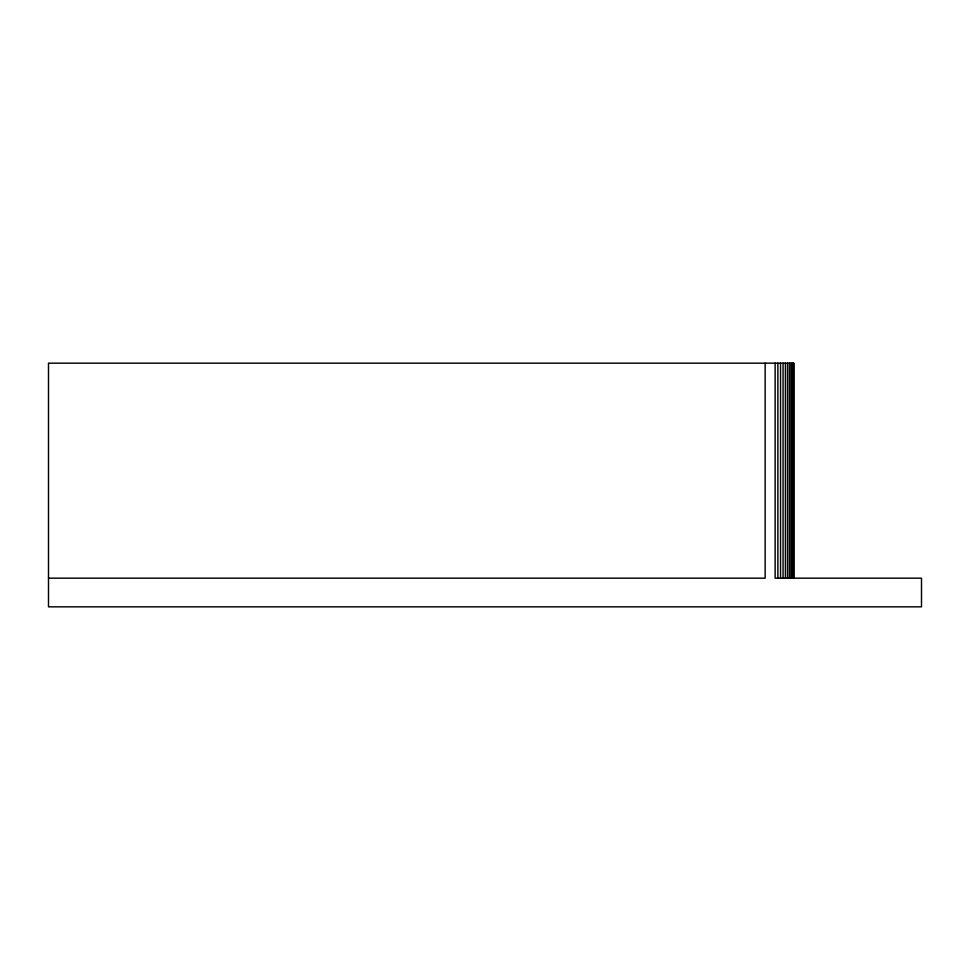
<?xml version="1.0" encoding="UTF-8"?>
<svg xmlns="http://www.w3.org/2000/svg" width="970" height="970" viewBox="0 0 970 970"><rect width="100%" height="100%" fill="white"/><g stroke="black" fill="none" stroke-linecap="round" stroke-linejoin="round"><path stroke-width="1.45" d="M48.5 578.168L765.148 578.168L765.148 363.168M793.824 578.168L793.824 363.168L48.5 363.168L48.5 606.832L921.5 606.832L921.5 578.168L775.127 578.168L775.127 363.168M793.63 363.168L793.63 578.168M793.084 363.168L793.084 578.168M792.187 363.168L792.187 578.168M790.938 363.168L790.938 578.168M789.374 363.168L789.374 578.168M787.519 363.168L787.519 578.168M785.409 363.168L785.409 578.168M783.069 363.168L783.069 578.168M780.547 363.168L780.547 578.168M777.879 363.168L777.879 578.168"/></g></svg>
